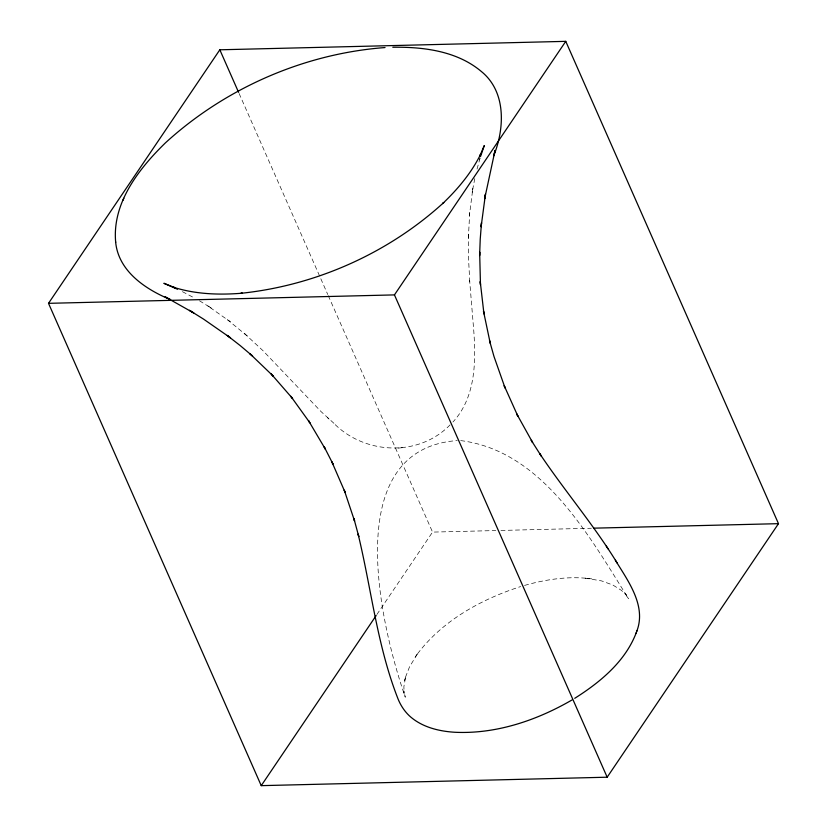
<?xml version="1.0" encoding="UTF-8"?>
<svg xmlns="http://www.w3.org/2000/svg" width="827" height="827" viewBox="0 0 827 827"><rect width="100%" height="100%" fill="white"/><g stroke="black" fill="none" stroke-linecap="round" stroke-linejoin="round"><path stroke-width="0.62" stroke-dasharray="4.13 3.1" d="M404.837 679.794L404.599 680.704L405.716 676.3L403.886 686.689L404.093 693.367L403.886 690.917L405.292 697.233C381.888 629.936 337.364 449.226 457.29 440.574M474.781 178.601L472.114 192.588L472.868 188.298L469.385 215.671L469.757 211.846L468.361 238.104L468.402 234.672L468.599 259.668L469.829 283.051L469.612 280.198L473.096 322.582C476.021 356.065 477.458 395.482 452.938 421.997M477.034 169.059L480.032 158.36M479.402 159.911L480.063 157.854M405.488 677.199L409.613 666.655L418.028 652.948L415.247 656.896C440.409 621.718 480.167 599.596 520.638 586.57M376.895 614.482L432.552 532.102L495.807 530.562M450.053 424.902C418.7 457.166 364.676 454.736 333.57 423.042M524.535 585.423C546.285 579.272 569.255 575.799 591.801 578.879M398.18 448.12L403.731 447.531M500.966 530.438L591.326 528.236M460.711 440.605C542.429 450.829 589.144 535.958 628.479 598.614L624.685 593.29L626.359 595.089L621.408 590.364L612.879 585.03L601.611 580.916L584.544 578.052L589.61 578.58M182.416 291.662L194.128 297.823M199.472 300.79L211.557 308.233L207.701 305.845L230.206 321.703L227.001 319.356L247.304 336L244.647 333.684L262.955 350.658L321.01 411.557L335.235 424.499M327.316 417.563L329.063 419.093M239.127 93.534L327.761 294.495M328.278 295.673L432.552 532.102"/><path stroke-width="1.24" d="M385.041 47.552C304.171 53.61 225.461 88.076 165.607 142.689C139.029 168.522 111.934 202.946 115.687 242.311M636.666 631.549C646.807 605.933 627.941 580.864 615.371 560.23M574.724 698.319C600.175 682.254 625.388 661.486 636.325 632.531M480.611 156.334L484.26 145.593L479.619 156.499L480.58 154.391C471.287 173.07 457.662 189.259 442.631 203.597L443.758 202.543C388.204 253.3 315.666 285.542 240.853 293.316L242.342 293.192C219.155 295.105 195.327 294.298 173.029 287.103L175.272 287.837L163.88 283.289L177.454 289.223M636.046 633.368L636.945 630.701M122.882 200.434L123.833 198.273M48.514 303.333L219.827 49.796L565.761 41.35L778.486 523.667L607.173 777.204L261.239 785.65L48.514 303.333L394.448 294.898L565.761 41.35M261.239 785.65L376.171 615.546M571.984 699.973C536.651 720.462 495.921 734.262 454.664 732.257C439.84 731.306 424.499 727.76 412.539 718.508C406.129 713.629 401.312 706.827 398.232 699.415C377.257 646.373 371.437 589.175 358.101 534.066L358.794 536.609L353.925 518.622L354.607 521.093L344.259 490.163L345.148 492.478L331.854 461.828L332.981 464.04L324.205 446.859L325.342 449.092L308.481 420.592L309.898 422.814L290.825 396.298L292.593 398.542L271.225 373.99L273.427 376.295L249.888 353.698L252.607 356.075L240.14 345.531L227.156 335.4L230.516 337.871L203.545 319.108L189.435 310.311L193.787 312.988L165.1 296.831L170.341 299.56C145.449 289.305 118.282 271.132 115.625 241.856M593.9 528.164L778.486 523.667M392.794 47.242C423.445 46.798 457.021 50.995 481.304 71.453C506.413 91.735 504.708 128.443 493.688 155.858L495.063 150.39L484.663 198.687L485.47 194.128L481.118 226.774L481.51 222.763L480.229 239.21L479.608 255.543L479.65 252.028L480.466 284.684L480.239 281.573L483.96 313.919L483.485 311.148L490.204 343.122L489.512 340.6L493.988 356.478L505.08 387.997L504.191 385.682L517.867 416.167L516.741 413.955L532.598 442.445L531.203 440.264L541.23 455.997L539.804 453.765C564.624 490.876 593.838 524.918 617.18 563.053M606.294 546.109L608.072 548.88M394.448 294.898L607.173 777.204M219.827 49.796L238.6 92.345"/></g></svg>
